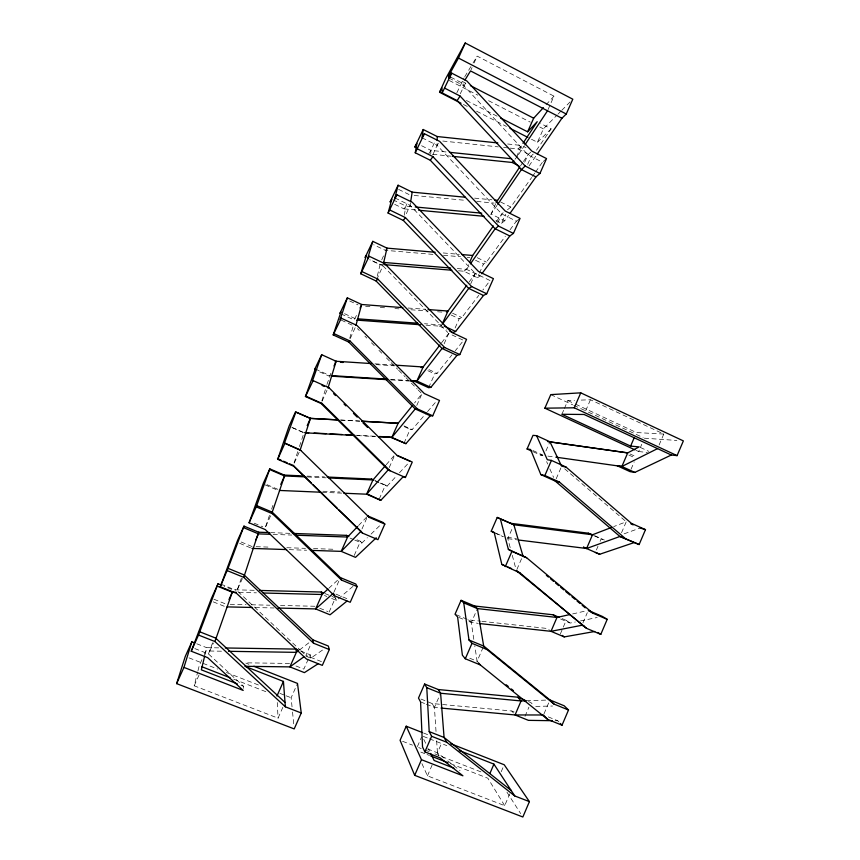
<?xml version="1.0" encoding="UTF-8"?>
<svg xmlns="http://www.w3.org/2000/svg" width="860" height="860" viewBox="0 0 860 860"><rect width="100%" height="100%" fill="white"/><g stroke="black" fill="none" stroke-linecap="round" stroke-linejoin="round"><path stroke-width="0.64" stroke-dasharray="4.3 3.22" d="M432.945 154.553L437.084 145.34L437.127 141.567M430.731 154.112L430.946 150.393L435.106 141.148M243.348 688.344L243.498 686.269L208.496 653.955L194.811 648.58M410.521 202.713L410.113 205.357L405.415 215.796M404.264 215.226L405.898 206.11L408.511 200.283M204.97 654.739L206.658 647.666L218.644 647.859M377.325 275.985L380.378 263.45M282.875 707.275L278.049 718.164L194.199 685.796L197.66 671.982M197.972 670.725L199.24 665.704L202.304 658.9M349.73 338.335L353.202 326.037M321.855 400.943L326.574 385.688M326.972 384.409L331.326 371.95M294.066 462.895L297.786 451.597M299.441 446.566L303.988 432.752L290.25 426.689M265.632 526.546L269.492 515.323M271.631 509.088L272.921 505.347M241.37 578.221L236.962 590.637L242.402 578.522M212.571 642.807L208.496 653.955L213.441 642.968M421.927 763.615L427.452 775.838L504.68 805.659L509.679 793.974M544.004 713.821L548.949 702.265M582.897 622.973L587.305 612.686M621.511 532.802L626.23 521.773L613.739 526.589M659.104 444.986L663.78 434.063L590.454 399.75L579.812 400.137M501.229 771.699L503.713 765.916M524.998 716.348L528.932 707.157M560.344 633.992L566.202 620.339L561.462 618.318M596.41 549.959L597.99 546.272M600.097 541.359L601.151 538.898L604.462 540.144M631.068 469.194L634.207 461.895M636.207 450.425L638.647 451.554L641.775 444.265M427.452 775.838L432.064 765.196M438.976 755.8L437.439 752.801L442.04 742.191M483.18 647.247L477.117 661.243L478.676 663.071M516.871 569.524L521.88 557.979M556.205 478.773L561.15 467.356M585.671 410.79L590.454 399.75M417.412 746.598L421.54 737.084M436.02 731.451L434.429 707.436L440.599 693.246M473.817 639.367L471.291 622.64L477.408 608.59M510.195 547.637L507.798 538.672L512.839 527.083M545.939 450.952L549.927 441.771M561.881 414.284L563.859 409.715M564.364 408.575L567.837 400.577L574.491 400.33M321.446 661.62L305.88 655.417L311.212 643.398M334.046 591.927L339.334 580.005M362.006 528.921L366.725 518.268M389.225 467.56L394.439 455.8M416.767 405.469L421.948 393.805L414.552 402.953M444.115 343.839L448.737 333.411L463.615 340.377L455.316 350.687M470.742 283.811L475.333 273.458L478.45 271.427M497.693 223.062L501.745 213.936L505.228 211.044M524.697 162.207L527.965 154.832L531.824 151.091M548.046 109.564L553.99 96.159L477.182 56.115L473.043 62.984M292.035 706.845L291.142 697.761L296.969 684.614M300.667 650.999L310.191 654.804L303.849 669.101L294.303 665.317M329.133 612.062L335.432 597.861L324.8 593.486M354.255 555.409L360.512 541.306L356.997 539.822M379.206 499.133L385.42 485.126L379.615 482.589M403.996 443.233L410.166 429.312L412.155 429.559L426.689 412.596M428.624 387.699L434.752 373.874L437.063 373.369L452.005 354.815M455.112 327.961L459.175 318.802L461.809 317.555L478.773 295.356M458.531 270.782L463.83 271.223L477.386 277.737L478.891 274.329M479.396 273.19L483.427 264.095L486.384 262.117L505.325 236.253M495.919 220.536L501.52 223.299L505.529 214.258M527.674 164.314L531.469 155.746L535.038 152.338M531.469 139.245L537.435 142.298L543.391 128.871L557.172 114.96M463.83 271.223L466.529 269.341L468.582 264.719M495.672 203.734L491.081 214.054L488.071 216.666M516.494 156.864L521.558 145.469L526.051 147.759M204.336 654.363L205.873 650.955L223.17 651.224M341.076 313.911L354.04 319.909L357.943 312.76M381.733 259.849L383.839 255.162M456.864 92.762L464.088 77.852M194.199 685.796L199.154 674.767M265.74 526.589L271.147 514.559M294.313 463.024L299.678 451.081M322.135 401.115L327.456 389.268M350.278 338.496L355.567 326.725M376.637 279.844L382.937 265.826L369.961 259.666M460.272 93.751L465.636 82.872M471.043 69.789L472.065 67.51M474.107 62.952L477.182 56.115M464.776 76.712L472.355 64.124M535.522 172.043L542.466 162.207L527.965 154.832L463.862 85.753L462.906 83.431L464.292 81.162M428.71 153.886L430.946 150.393L446.802 152.037M519.15 219.085L516.376 221.171L501.745 213.936L437.084 145.34L438.374 143.373M517.666 155.843L513.818 160.809M518.397 154.746L524.213 145.953M520.461 165.926L522.708 162.594M523.461 161.486L527.965 154.832M497.005 205.379L491.081 214.054L504.702 220.783L508.518 215.43M536.5 150.21L551.12 128.86L540.682 123.485M528.997 165.98L536.479 155.133M394.697 204.336L403.985 208.862L405.898 206.11L413.886 206.851M496.392 221.59L501.745 213.936M457.284 268.567L466.529 269.341L469.625 264.955M507.529 209.743L510.797 207.045L531.652 177.515M532.426 176.418L534.748 173.139M469.087 282.048L475.333 273.458L490.092 280.564L482.815 290.078M510.055 229.792L516.376 221.171M441.546 342.85L448.737 333.411M427.549 411.596L436.955 400.631M386.151 464.765L394.084 455.639M546.046 104.78L553.99 96.159M380.012 483.04L387.086 486.115L395.933 476.58M399.47 472.763L408.328 463.217M358.598 525.514L366.865 516.86M510.227 148.135L518.15 148.974L521.558 145.469L505.734 143.792M558.097 114.036L560.849 111.252M561.774 110.327L571.879 100.126M537.435 142.298L551.12 128.86M354.718 540.058L361.834 543.068L367.37 537.693M371.058 534.103L381.195 524.235M328.81 588.283L338.464 579.404M543.284 161.476L545.724 159.304M331.637 598.442L336.421 600.409L354.771 584.875M501.52 223.299L504.702 220.783M299.441 649.999L309.729 642.151M306.01 656.212L310.836 658.136L323.962 649.063M477.386 277.737L480.256 275.942L466.529 269.341M426.087 325.166L439.428 326.133L441.803 324.983L424.496 323.725M624.091 533.834L640.141 528.008M572.631 613.933L586.982 610.686M560.57 618.996L570.169 623.07L575.329 622.006M580.478 620.942L597.216 617.491M526.32 700.782L547.315 700.051M535.726 706.372L552.55 706.028M289.54 663.425L245.165 662.823L248.905 664.296M555.13 720.734L557.796 720.777L559.484 722.55M230.179 604.279L246.078 604.655M251.367 604.774L269.911 605.203M280.51 605.462L314.932 606.257M255.237 607.536L274.028 607.977M238.983 592.389L256.398 592.83M254.173 590.293L232.705 589.745L224.137 586.273M256.13 546.691L270.803 547.175M286.81 547.712L305.483 548.336M313.491 548.594L334.83 549.303M289.272 549.658L306.59 550.228M273.136 534.404L291.755 535.06M270.556 532.641L290.529 533.351M322.876 491.264L340.076 492.006M322.349 492.296L342.473 493.156M307.074 476.107L324.521 476.902M307.332 476.977L326.08 477.837M355.449 435.224L375.454 436.289M357.233 435.579L375.874 436.568M340.41 420.013L360.383 421.12M341.001 420.099L359.598 421.142M663.78 434.063L636.454 432.548L575.061 403.942M390.494 379.346L408.984 380.507M391.031 379.916L409.564 381.087M374.96 363.812L393.697 365.038M376.099 364.629L394.589 365.833M644.376 438.191L676.863 440.449M408.145 308.02L425.41 309.331M365.65 306.353L370.972 306.751M380.292 307.461L385.624 307.858M394.944 308.557L398.933 308.858M410.919 309.761L428.226 311.073M437.546 311.771L444.212 312.277M384.398 264.644L379.099 264.203L369.746 259.763M443.233 252.958L459.294 254.334M432.902 254.388L385.334 250.335L373.659 244.756M443.481 255.291L460.659 256.764M467.26 257.323L469.904 257.548M403.985 208.862L417.337 210.098M420.981 699.062L432.161 703.534L511.775 711.005L516.581 712.951M426.345 704.222L434.429 707.436L439.718 707.93M474.612 198.133L491.888 199.789M414.176 195.467L466.131 200.412M476.795 201.433L494.113 203.089M432.677 154.295L451.221 156.208M442.792 141.04L498.327 146.888M503.616 147.447L508.905 147.995M638.647 451.554L647.365 452.478M456.273 614.739L468.56 619.866L480.568 621.178M481.901 621.318L547.272 628.477L550.077 630.606M469.012 621.683L477.934 623.36M507.228 537.35L516.462 538.5M507.798 538.672L516.989 539.822M533.071 451.704L540.284 454.972L542.929 455.348M547.906 456.101L556.205 457.208M540.284 454.972L542.725 455.348M233.78 679.174L267.094 692.16M420.819 752.091L425.786 754.037M427.033 754.521L429.516 755.488M450.618 763.712L487.867 778.236L504.68 805.659M241.015 685.302L243.498 686.269M427.495 748.909L437.439 752.801L446.684 760.068M189.017 657.879L217.666 669.058M226.374 672.466L260 685.603M279.93 693.386L284.918 695.321M286.154 695.815L291.142 697.761M402.566 741.277L412.51 745.158M418.723 747.587L421.206 748.555M426.173 750.5L428.667 751.468M434.88 753.897L482.094 772.334M196.79 643.785L206.658 647.666M423.593 733.032L428.549 734.988M423.292 736.386L428.248 738.332M429.495 738.815L446.834 745.631M420.583 701.911L425.195 703.759M213.258 601.86L224.449 606.364M213.947 599.248L226.212 604.182M220.912 584.134L235.726 590.143M548.271 716.907L557.796 720.777M528.513 701.588L530.91 702.566L533.555 705.437M319.673 608.192L327.95 611.578M324.457 595.486L326.843 596.464M469.753 658.222L477.117 661.243L474.784 645.806M335.894 594.099L348.945 599.484M241.176 542.015L252.12 546.562M239.639 543.316L251.969 548.422M458.745 617.405L464.454 619.78M254.195 523.181L262.751 526.771M349.966 538.048L353.524 539.553M266.998 484.685L277.866 489.318L278.07 490.393L264.611 484.653M374.96 480.568L378.443 482.084M496.091 533.308L503.379 536.49M375.304 480.987L378.841 482.524M494.263 532.791L502.874 536.533M291.841 427.431L303.988 432.752M594.884 535.823L604.376 540.037M594.12 535.78L601.151 538.898M403.974 425.894L412.155 429.559M404.404 426.732L410.166 429.312M315.276 368.994L329.724 375.508L328.821 376.003L318.125 371.187M532.996 450.575L542.725 454.994M630.047 453.972L635.916 456.681M628.821 455.037L634.615 457.703M428.946 369.639L437.063 373.369M427.882 370.724L434.752 373.874M344.537 313.685L355.287 318.662M341.291 320.146L354.374 326.176M640.378 447.458L648.762 451.339M567.837 400.577L573.856 403.383M349.73 301.021L357.975 304.859M550.776 394.622L572.653 404.802M573.867 405.372L587.24 411.596M588.455 412.166L643.162 437.632M439.428 326.133L446.254 329.337M452.596 313.212L461.809 317.555M451.221 315.05L459.175 318.802M475.537 260.279L483.427 264.095M477.246 257.699L486.384 262.117M392.966 199.799L405.898 206.11M398.599 189.404L409.027 194.51M394.912 197.94L410.113 205.357L475.333 273.458M500.595 201.982L510.797 207.045M421.615 145.727L430.946 150.393M422.013 137.783L437.084 145.34M518.15 148.974L531.469 155.746M466.421 100.491L498.198 116.756M463.422 104.469L468.206 106.909M476.558 111.187L506.4 126.431M450.737 77.174L462.906 83.431M448.92 78.067L463.862 85.753M449.264 80.485L477.859 95.181M488.587 100.695L530.287 122.141M539.811 127.033L543.391 128.871M462.024 81.291L467.99 84.366M385.42 485.126L387.086 486.115M566.202 620.339L570.169 623.07M447.716 760.874L460.046 770.571M564.676 468.818L625.22 520.902M237.93 591.551L300.065 649.934M301.032 650.848L305.88 655.417M357.438 328.617L359.308 330.509M364.909 336.174L366.779 338.066M371.456 342.785L374.261 345.623M378.938 350.342L381.743 353.18M386.419 357.9L390.16 361.684M391.096 362.63L397.642 369.241M398.578 370.187L405.114 376.798M406.049 377.744L417.272 389.075M418.207 390.021L421.013 392.859M468.56 619.866L471.291 622.64M382.937 265.826L447.813 332.465M511.775 711.005L513.42 712.983M360.512 541.306L361.834 543.068M506.938 792.178L520.676 813.614M432.161 703.534L434.429 707.436M423.776 739.407L426.076 744.093M428.377 748.77L429.516 751.113M546.627 461.616L547.702 464.045M549.841 468.904L553.603 477.418M335.432 597.861L336.421 600.409M512.259 555.313L515.688 568.116M310.191 654.804L310.836 658.136M292.54 712.037L293.819 725.023M436.644 740.793L437.439 752.801M277.275 702.523L278.049 718.164"/><path stroke-width="1.29" d="M437.138 140.309L437.181 136.525L423.217 129.505L414.885 146.995L417.186 148.146M329.315 649.547L313.556 643.216L243.745 577.361L258.58 532.211L244.003 526.126L237.521 540.51L220.267 586.757L236.564 593.357L306.525 659.072L322.317 665.361L329.315 649.547L328.337 646.043L312.814 639.797L244.036 574.888L228.029 568.342L244.003 526.126M256.366 505.454L272.233 512.151L340.399 577.619L355.793 584.015L357.169 586.584L350.224 602.279L334.572 595.84L265.235 529.556L249.088 522.794L256.258 506.884L269.814 468.861L284.273 475.075L304.397 475.988M249.088 522.794L263.375 483.148L269.814 468.861M423.217 129.505L422.013 137.783L424.367 133.719L439.664 141.395L505.228 211.044L520.063 218.397L513.42 233.415L509.819 235.973L481.847 273.781M410.725 201.391L412.176 192.145L398.094 185.233L390.053 202.078L391.784 199.23L388.096 213.054L403.329 220.439L468.7 288.412L483.492 295.474L486.717 293.776L493.414 278.64L478.45 271.427L412.295 202.293L396.868 194.758L394.912 197.94L398.094 185.233M509.819 235.973L495.156 228.771L430.355 160.304L415.251 152.779L416.95 143.405L414.885 146.995M194.317 642.807L191.855 641.839L185.276 656.416L176.633 683.625L294.206 728.914L301.247 712.983L285.359 706.812L214.914 641.538L232.286 592.217L236.306 592.314M220.267 586.757L228.029 568.342M383.517 263.3L387 248.131L372.81 241.348L365.059 257.538L366.457 255.431L360.748 273.76L376.11 281.005L442.062 348.472L456.972 355.395L459.82 354.567L466.561 339.334L451.468 332.261L384.721 263.644L369.166 256.258L367.607 258.548L372.81 241.348M204.669 655.997L201.358 669.854L237.296 683.851M191.855 641.839L183.943 667.403L243.197 690.429L207.668 657.653L191.232 651.213L198.52 635.056L218.021 583.789L221.686 585.273M355.9 325.488L361.651 304.504L402.835 307.622M191.232 651.213L211.495 598.259L218.021 583.789M335.142 361.942L336.131 361.264L327.993 388.086L328.971 387.72L396.922 455.262L412.273 462.046L405.425 477.515L388.183 469.904L321.07 403.49L305.44 396.535L315.276 368.994L314.567 369.574L321.704 354.718L336.131 361.264L370.94 363.543M384.829 524.084L369.338 517.451L367.779 515.903L383.044 522.439L384.829 524.084L377.927 539.671L362.415 533.071L293.69 466.217L277.694 459.315L289.057 426.173L295.453 411.983L310.438 418.411L300.215 449.887L300.774 450.468L284.477 443.04L295.894 411.994L310.438 418.411L338.335 419.959M347.343 297.839L340.098 319.587L341.259 318.211L356.954 325.456L424.292 393.536L439.514 400.459L432.72 415.821L430.258 415.756L415.219 408.962L348.687 342.022L333.196 334.927L340.947 312.019L339.894 313.373L347.343 297.839L361.651 304.504L360.06 308.041M284.273 475.075L284.563 475.945L272.233 512.151L272.373 513.678L341.549 580.102L357.169 586.584M321.704 354.718L312.395 381.087L313.137 380.625L328.971 387.72M450.877 743.771L504.218 764.766L529.405 801.628L522.848 817L414.692 775.333L400.083 740.299L406.221 726.205L422.346 732.548M562.021 725.206L568.514 710.005L564.192 705.791L549.938 699.965L483.685 646.086L468.99 640.001L463.744 602.849L461.1 600.323L455.037 614.223L457.606 616.932L462.39 655.202L465.303 658.76L480.235 664.887L547.54 719.336L562.021 725.206L560.333 723.432M586.488 628.316L520.042 572.975L516.376 570.674L586.488 628.316L600.785 634.39L607.203 619.351L602.365 616.426L588.283 610.396L592.938 613.234L607.203 619.351M527.072 448.985L530.566 449.479L540.854 474.602L555.216 481.062L619.931 536.479L639.13 544.541L645.484 529.652L631.39 523.332L565.945 467.002L551.421 460.412L547.315 459.724L536.586 435.665L533.006 435.353L527.072 448.985L531.878 451.156M548.841 441.75L627.703 452.887L639.184 446.899L630.616 446.103L561.881 414.284L584.08 414.477L671.316 455.015L677.078 455.628L683.367 440.9L580.758 392.837L550.776 394.622L544.864 408.177L634.992 449.866M489.888 773.538L493.919 764.132L459.229 750.5M556.205 457.208L621.866 466.486L627.703 452.887L547.444 441.502M630.616 446.103L634.325 437.471M414.692 775.333L421.475 759.702L406.221 726.205M424.872 751.887L431.634 736.3L429.204 731.602L426.775 687.688L424.603 684.033L418.487 698.073L420.583 701.911L422.529 746.964L424.872 751.887L439.998 757.789L462.916 775.795L421.475 759.702M465.303 658.76L472 643.334L468.99 640.001M505.304 566.633L511.926 551.378L508.367 549.379L500.337 518.849L497.231 517.44L491.232 531.2L494.263 532.791L501.831 564.418L520.042 572.975M540.854 474.602L544.864 475.505L551.421 460.412M544.864 408.177L574.265 407.801L580.758 392.837M510.044 213.291L535.963 176.902L539.929 173.494L546.53 158.584L531.824 151.091L466.829 80.947L451.672 73.132L448.92 78.067L448.522 76.035L458.466 58.05L465.238 43L572.803 99.201L566.256 114.004L561.924 118.25L537.231 154.048M276.963 696.009L283.435 681.432L244.917 666.296L289.895 666.887L304.408 672.628L318.254 663.683M410.887 381.173L416.906 381.012L423.152 366.973L439.944 344.946M442.319 323.822L447.995 311.04L466.743 285.273M469.603 262.407L472.677 255.484L493.328 225.965M496.177 202.584L519.709 167.033M500.552 117.96L527.621 131.827L533.673 118.196L543.391 107.661M228.986 599.538L232.286 592.217L217.386 586.187M255.785 539.94L258.516 533.877L270.481 534.307M280.779 484.373L284.563 475.945L305.988 476.924M307.213 425.582L310.438 418.411M333.992 366.016L336.131 361.264M385.946 250.475L387 248.131L435.192 252.27M461.035 103.254L439.557 92.267L445.695 78.647L465.238 43M176.633 683.625L183.943 667.403M277.694 459.315L284.81 443.513M305.44 396.535L313.137 380.625M333.196 334.927L341.259 318.211M360.748 273.76L369.166 256.258M388.096 213.054L396.868 194.758M415.251 152.779L424.367 133.719M535.963 176.902L521.429 169.571L457.187 100.609L442.212 92.955L451.672 73.132M439.557 92.267L441.943 87.946L442.212 92.955M464.991 80.023L470.527 70.918L561.924 118.25M457.187 100.609L460.057 96.019L444.867 88.236M522.977 143.308L537.199 121.69L527.621 131.827M524.944 144.856L547.508 110.79M430.355 160.304L432.838 156.584L417.519 148.941M497.746 204.293L521.429 169.571L525.191 166.044L539.929 173.494M470.398 263.859L495.156 228.771L498.553 226.094L513.42 233.415M403.329 220.439L405.415 217.591L471.721 286.595L486.717 293.776M442.588 323.908L468.7 288.412L471.721 286.595M410.306 380.593L416.906 381.012L442.062 348.472L444.695 347.537L459.82 354.567M449.662 330.939L453.08 332.54L455.639 331.476L483.492 295.474M412.09 405.995L398.126 423.281L391.848 437.417L378.54 436.708M414.853 381.421L428.624 387.699L430.849 387.376L456.972 355.395M376.11 281.005L377.798 279.059L444.695 347.537M385.269 465.776L372.95 479.966L366.618 494.199L343.817 493.221M379.454 436.504L390.128 437.073L405.909 443.663L430.258 415.756M306.074 396.31L321.941 403.362L390.042 470.764L388.183 469.904L366.618 494.199L380.786 500.327L403.351 476.558L405.425 477.515M357.685 526.471L347.59 537.038L341.226 551.367L310.589 550.357M339.012 509.948L360.953 531.287L341.226 551.367L355.502 557.366L376.25 537.79M452.553 156.337L512.162 162.465L513.818 160.809M327.853 589.175L322.059 594.496L315.652 608.923L278.06 608.063M333.519 593.12L315.652 608.923L330.046 614.803L346.956 601.097M348.687 342.022L349.977 340.979L417.465 408.93L432.72 415.821M298.409 650.784L296.356 652.353L289.895 666.887L303.752 656.943M446.362 311.933L447.995 311.04L428.076 309.536M671.316 455.015L634.798 472.409L630.025 471.635L617.254 465.776L621.866 466.486L657.545 448.619M611.245 527.545L592.508 534.769L513.85 524.761L500.337 518.849M595.356 552.421L599.689 554.259L633.874 542.681M421.013 367.564L423.152 366.973L396.374 365.21M570.019 614.513L556.968 617.458L477.408 608.59L463.744 602.849M479.267 623.511L551.013 631.326L564.246 636.905L594.765 631.487M321.07 403.49L321.941 403.362M526.32 700.782L521.074 700.964L440.599 693.246L426.775 687.688M417.465 408.93L415.219 408.962L391.848 437.417L405.909 443.663M228.491 651.31L296.356 652.353L295.904 649.096L225.309 647.967M552.453 720.701L528.448 720.357L515.054 714.961L441.04 708.059M227.04 606.891L252.55 607.482M263.106 593.002L322.059 594.496L321.264 592.035L259.537 590.433M251.969 548.422L286.606 549.572M295.743 535.199L347.59 537.038L346.451 535.35L293.195 533.447M258.58 532.211L269.223 532.587M279.414 490.447L321.006 492.232M327.198 477.031L371.466 479.052L373.799 480.063M328.756 477.956L372.95 479.966L371.466 479.052M304.762 432.537L308.762 432.752M314.104 433.031L326.101 433.676M330.1 433.881L342.108 434.526M346.107 434.73L354.116 435.16M305.321 432.827L353.245 435.364M309.793 418.315L337.754 419.873M361.716 421.196L398.126 423.281L362.254 421.282M331.046 375.594L386.527 379.099M331.465 376.164L387.065 379.668M340.431 362.286L343.075 362.469M357.954 318.856L417.842 323.231M356.717 320.113L420.744 324.779M383.323 262.407L450.672 268.019M384.398 264.644L451.909 270.233M461.971 254.56L472.677 255.484M415.219 206.97L481.772 213.183M418.669 210.227L484.072 216.301M412.176 192.145L465.314 197.241M494.543 200.036L497.198 200.294M424.603 684.033L438.256 689.526L517.709 697.191L524.912 700.126M449.436 152.306L511.517 158.734M437.181 136.525L497.822 142.953M461.1 600.323L474.591 605.999L553.152 614.792L559.086 617.319M518.3 539.983L586.606 548.497L619.931 536.479L639.13 544.541M497.231 517.44L510.56 523.288L588.261 533.189L592.508 534.769L586.606 548.497L583.478 547.175M562.72 466.41L565.945 467.002M555.216 481.062L559.43 482.062L625.016 538.252M640.141 528.008L645.484 529.652M431.634 736.3L446.727 742.234L514.764 795.951L529.405 801.628M201.702 666.672L230.082 677.734M430.752 755.972L448.135 762.745M453.876 768.163L434.117 760.476L430.666 753.446M429.204 731.602L444.082 737.471L511.184 790.48M253.883 666.253L297.495 683.42L301.247 712.983M199.488 631.692L215.634 638.077L285.025 702.437M198.52 635.056L214.914 641.538M295.904 649.096L298.28 650.042M227.502 570.728L243.745 577.361M474.591 605.999L477.408 608.59L483.685 646.086L486.9 649.493L554.055 704.103L568.514 710.005M321.264 592.035L323.618 593.002M472 643.334L486.9 649.493M243.735 527.717L258.516 533.877M346.451 535.35L348.794 536.339M256.258 506.884L272.373 513.678M584.273 626.263L581.919 625.263L551.013 631.326L556.968 617.458L553.152 614.792M269.911 469.657L284.563 475.945M501.831 564.418L505.465 565.987M507.894 567.03L511.528 568.589M367.564 494.102L380.786 500.327M277.468 458.606L281.113 460.175M283.531 461.218L287.175 462.787M289.594 463.841L293.238 465.41L311.363 483.04M284.477 443.04L300.215 449.887L369.338 517.451M508.367 549.379L526.642 557.753L592.938 613.234M511.926 551.378L526.642 557.753M491.232 531.2L494.876 532.781M583.607 547.25L599.689 554.259M588.261 533.189L592.948 535.264M397.288 455.66L410.091 461.315M321.995 385.387L324.392 386.462M630.864 523.847L633.186 524.89M544.864 475.505L559.43 482.062M510.56 523.288L513.85 524.761L522.88 555.667L524.923 557.387M416.906 381.012L430.849 387.376M536.586 435.665L549.927 441.771L561.644 466.217M334.25 333.766L349.977 340.979M621.866 466.486L634.798 472.409M574.265 407.801L677.078 455.628M444.104 326.069L455.639 331.476M362.21 271.695L377.798 279.059M389.967 210.087L405.415 217.591M512.162 162.465L518.827 165.84M509.98 128.269L527.889 137.417M448.522 76.035L450.737 77.174M470.388 85.591L533.673 118.196M458.466 58.05L566.256 114.004M597.937 632.508L600.785 634.39M562.289 635.443L564.246 636.905M506.164 684.754L508.238 686.43M511.345 688.957L513.42 690.634M546.38 575.34L548.422 577.049M550.475 578.759L553.539 581.328M555.582 583.037L558.645 585.596M560.688 587.305L563.762 589.874M565.805 591.583L569.89 595.002M571.932 596.711L574.996 599.28M577.038 600.989L580.113 603.559M582.155 605.268L585.219 607.826M313.266 484.9L337.109 508.088M333.648 393.708L335.54 395.579M344.021 404.017L345.913 405.888M353.46 413.391L357.233 417.132M362.888 422.765L367.607 427.452M549.938 699.965L554.055 704.103M432.838 156.584L498.553 226.094M460.057 96.019L525.191 166.044M547.54 719.336L543.509 714.982L515.054 714.961L521.074 700.964L517.709 697.191M478.676 663.071L480.235 664.887M360.953 531.287L362.415 533.071M493.919 764.132L514.764 795.951M438.256 689.526L440.599 693.246L444.082 737.471L446.727 742.234M293.238 465.41L293.69 466.217M340.399 577.619L341.549 580.102M333.873 594.024L334.572 595.84M312.814 639.797L313.556 643.216M283.435 681.432L285.359 706.812"/></g></svg>
